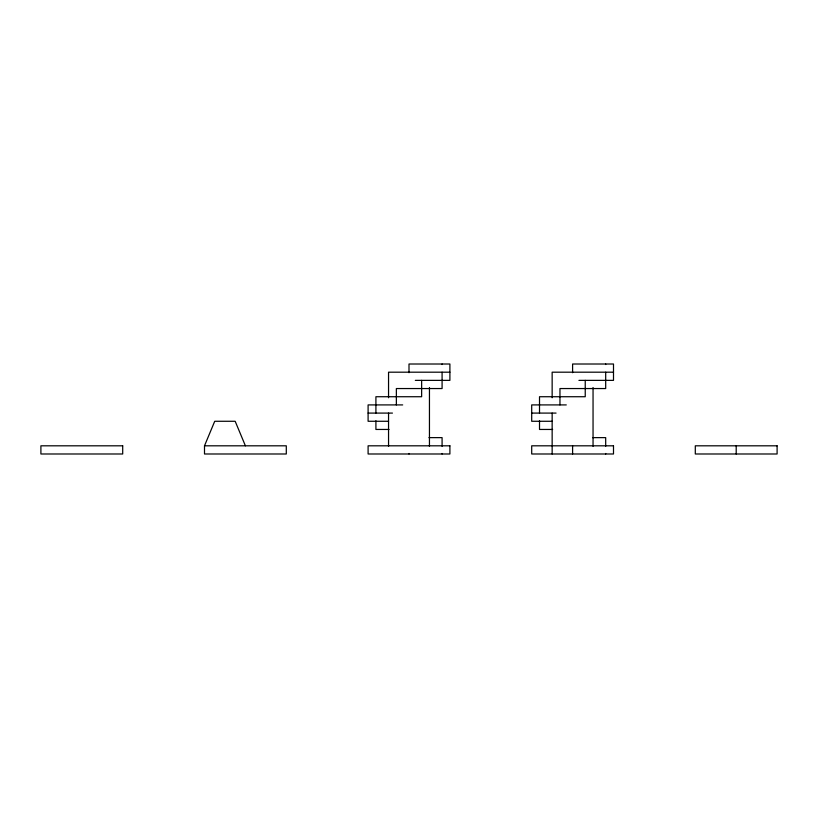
<?xml version="1.0" encoding="UTF-8"?>
<svg xmlns="http://www.w3.org/2000/svg" width="818" height="818" viewBox="0 0 818 818"><rect width="100%" height="100%" fill="white"/><g stroke="black" fill="none" stroke-linecap="round" stroke-linejoin="round"><path stroke-width="1.23" d="M204.5 445.81L286.3 445.81L286.3 453.99L204.5 453.99L204.5 445.81L214.725 421.27L235.175 421.27L245.4 445.81M449.9 372.19L388.55 372.19L388.55 397.752M613.5 372.19L552.15 372.19L552.15 397.752M415.319 380.37L449.9 380.37L449.9 364.01L409 364.01L409 372.701M578.919 380.37L613.5 380.37L613.5 364.01L572.6 364.01L572.6 372.701M402.681 404.91L368.1 404.91L368.1 421.27L388.55 421.27M566.281 404.91L531.7 404.91L531.7 421.27L552.15 421.27M368.1 413.09L392.456 413.09M531.7 413.09L556.056 413.09M389.041 429.45L375.912 429.45L375.912 420.759M552.641 429.45L539.512 429.45L539.512 420.759M428.959 437.63L442.088 437.63L442.088 446.321M592.559 437.63L605.688 437.63L605.688 446.321M736.2 445.81L736.2 453.99M605.688 364.01L605.688 364.521M605.688 372.19L605.688 388.55L559.962 388.55L559.962 404.91M605.688 453.479L605.688 453.99M593.05 387.527L593.05 446.321M585.238 380.37L585.238 396.73L539.512 396.73L539.512 413.09M572.6 445.81L572.6 453.99M552.15 413.09L552.15 453.99M442.088 364.01L442.088 364.521M442.088 372.19L442.088 388.55L396.362 388.55L396.362 404.91M442.088 453.479L442.088 453.99M429.45 387.527L429.45 446.321M421.638 380.37L421.638 396.73L375.912 396.73L375.912 413.09M409 453.479L409 453.99M388.55 413.09L388.55 446.321M122.7 445.81L40.9 445.81L40.9 453.99L122.7 453.99L122.7 445.81M449.9 445.81L368.1 445.81L368.1 453.99L449.9 453.99L449.9 445.81M613.5 445.81L531.7 445.81L531.7 453.99L613.5 453.99L613.5 445.81M777.1 445.81L695.3 445.81L695.3 453.99L777.1 453.99L777.1 445.81"/></g></svg>
